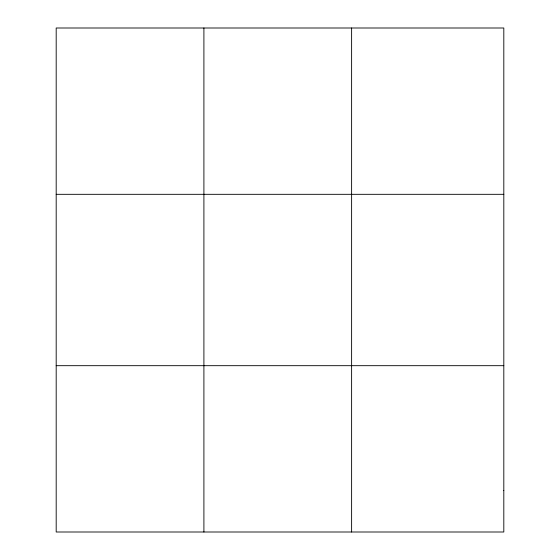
<?xml version="1.0" encoding="UTF-8"?>
<svg xmlns="http://www.w3.org/2000/svg" width="560" height="560" viewBox="0 0 560 560"><rect width="100%" height="100%" fill="white"/><g stroke="black" fill="none" stroke-linecap="round" stroke-linejoin="round"><path stroke-width="0.84" d="M203.903 28L203.903 532M351.617 28L351.617 532M56.189 194.32L503.811 194.32M56.189 365.68L503.811 365.68M503.811 490.42L503.811 532L56.189 532L56.189 28L503.811 28L503.811 490.42"/></g></svg>
